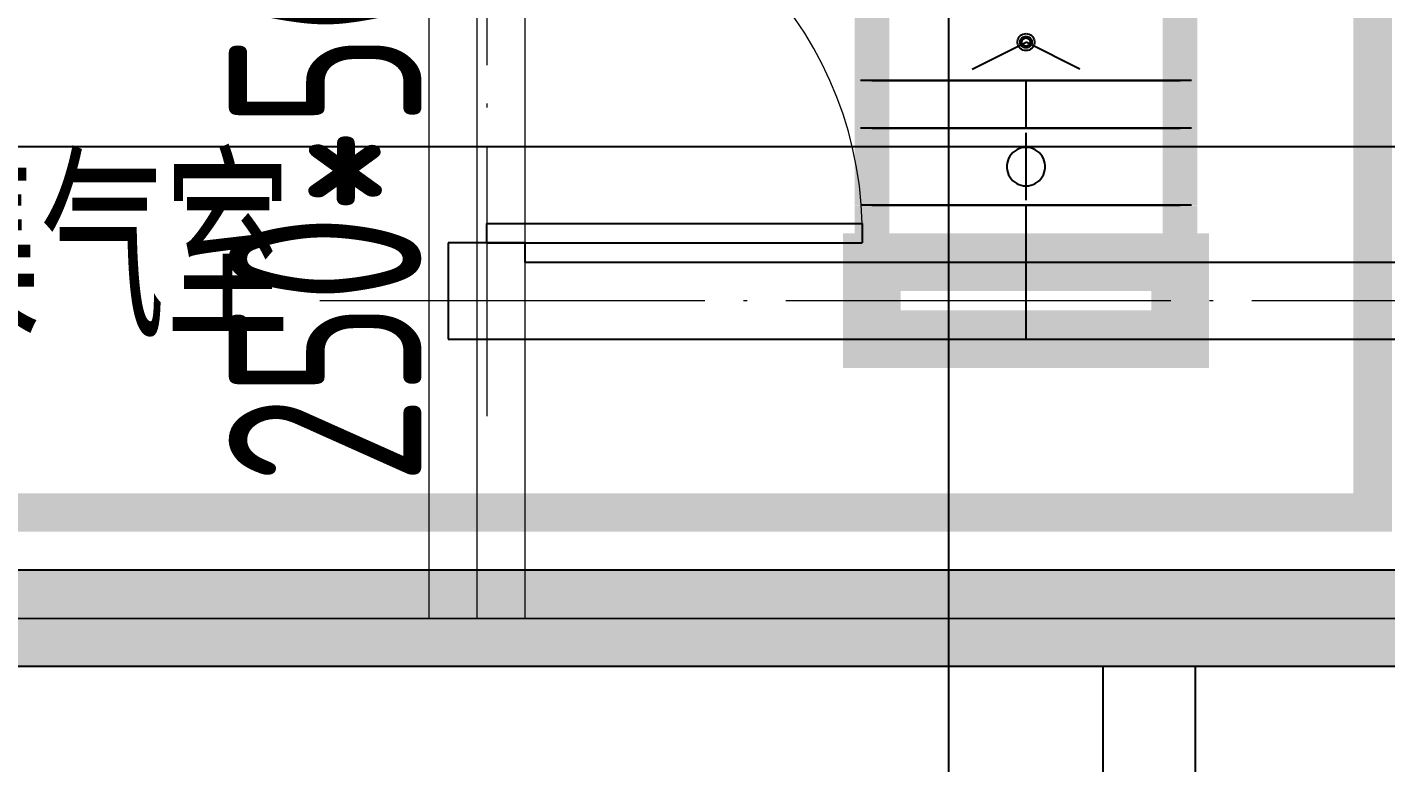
# Model space of a CAD drawing. Extents: x 369444 to 684549, y -549309 to 575337.
# Drawn here: x 424381 to 427909, y 402557 to 404467 of the extents above; entities that cross this region are included whole.
import ezdxf

# ---------------------------------------------------------------- set-up
doc = ezdxf.new("R2010")
doc.units = 0
doc.header["$LTSCALE"] = 1000
doc.header["$MEASUREMENT"] = 0
for name, pattern in [('CENTER2', [1.125, 0.75, -0.125, 0.125, -0.125]), ('DASH', [0.35, 0.25, -0.1]), ('DOTE', [2.42, 2, -0.2, 0.02, -0.2])]:
    doc.linetypes.add(name, pattern=pattern)
for name, color, linetype, lineweight, true_color in [('-1-0-1', 7, 'Continuous', 0, 0xc0c0c0), ('-1-1-2', 7, 'Continuous', 0, 0xc0c0c0), ('-2-0-1', 1, 'Continuous', 0, 0xff0000), ('-2-1-2', 9, 'Continuous', 0, 0x808080), ('1-6-1', 7, 'Continuous', 0, 0x55ff55), ('1-6-2', 7, 'Continuous', 0, 0x55ff55), ('12-6-1', 4, 'Continuous', 0, 0x00ffff), ('12-6-2', 4, 'Continuous', 0, 0x00ffff), ('12-6-5', 4, 'Continuous', 0, 0x00ffff)]:
    doc.layers.add(name, color=color, linetype=linetype, lineweight=lineweight, true_color=true_color)
for name, color, linetype in [('DOTE', 1, 'Continuous'), ('DUCT-排烟中心线', 5, 'CENTER2'), ('DUCT-排烟法兰', 4, 'Continuous'), ('DUCT-排烟管', 2, 'Continuous'), ('DUCT-排烟管端线', 4, 'Continuous'), ('DUCT-排烟阀门', 7, 'Continuous'), ('PUB_HATCH', 8, 'Continuous'), ('WALL', 9, 'Continuous'), ('WINDOW', 4, 'Continuous'), ('防火分区线', 7, 'Continuous'), ('颜洞口', 1, 'Continuous'), ('风管标注', 3, 'Continuous')]:
    doc.layers.add(name, color=color, linetype=linetype)
doc.layers.add('DOTE2', color=122, linetype='DOTE', lineweight=9)
doc.styles.add('_TCH_DIM', font='SIMPLEX', dxfattribs={"bigfont": 'GBCBIG'})
doc.styles.add('yjkcad', font='yjkeng.shx', dxfattribs={"width": 0.7, "height": 250, "bigfont": 'yjkchn.shx'})

# ---------------------------------------------------------------- blocks, each defined once
blk = doc.blocks.new('$DorLib2D$00000001')
for p, q in [((0.45, 0.975), (0.5, 0.975)), ((0.45, 0), (0.45, 0.975)), ((0.5, 0), (0.5, 0.975)), ((0.5, 0), (0.45, 0))]:
    blk.add_line(p, q)
at = {"lineweight": 13}
blk.add_arc((0.475, 0), 0.975, 91.4693, 180, dxfattribs=at)
blk = doc.blocks.new('22#loudixiayicengjksdf')
at = {"layer": 'WALL'}
h = blk.add_hatch(color=0, dxfattribs=at)
h.dxf.hatch_style = 1
h.paths.add_polyline_path([(-183057.3, -69118.8), (-183057.3, -68618.8), (-183557.3, -68618.8), (-183557.3, -69118.8)], flags=17)
h.paths.add_polyline_path([(-170857.3, -69118.8), (-170857.3, -68618.8), (-171407.3, -68618.8), (-171407.3, -69118.8)], flags=17)
h.paths.add_polyline_path([(-171407.3, -70818.8), (-171157.3, -70818.8), (-171157.3, -70418.8), (-171557.3, -70418.8), (-171557.3, -70818.8)], flags=17)
h.paths.add_polyline_path([(-183507.3, -70818.8), (-183357.3, -70818.8), (-183357.3, -70418.8), (-183757.3, -70418.8), (-183757.3, -70818.8)], flags=17)
h.paths.add_polyline_path([(-168657.3, -64218.8), (-170857.3, -64218.8), (-170857.3, -66418.8), (-170307.3, -66418.8), (-170307.3, -66618.8), (-171107.3, -66618.8), (-171107.3, -63968.8), (-168457.3, -63968.8), (-168457.3, -66618.8), (-169207.3, -66618.8), (-169207.3, -66418.8), (-168657.3, -66418.8)])
h.paths.add_polyline_path([(-179257.3, -73468.8), (-179807.3, -73468.8), (-179807.3, -73218.8), (-179257.3, -73218.8), (-178857.3, -73218.8), (-178857.3, -73468.8), (-179007.3, -73468.8), (-179007.3, -76368.8), (-180757.3, -76368.8), (-180757.3, -76118.8), (-179257.3, -76118.8)])
h.paths.add_polyline_path([(-165957.3, -64218.8), (-166607.3, -64218.8), (-166607.3, -63968.8), (-165707.3, -63968.8), (-165707.3, -65768.8), (-165957.3, -65768.8)])
h.paths.add_polyline_path([(-188307.3, -64018.8), (-188957.3, -64018.8), (-188957.3, -65568.8), (-189207.3, -65568.8), (-189207.3, -63768.8), (-188307.3, -63768.8)])
h.paths.add_polyline_path([(-173307.3, -80968.8), (-174157.3, -80968.8), (-174857.3, -80968.8), (-174857.3, -80718.8), (-174407.3, -80718.8), (-174407.3, -77518.8), (-174157.3, -77518.8), (-174157.3, -80718.8), (-173307.3, -80718.8)])
h.paths.add_polyline_path([(-180757.3, -80968.8), (-181607.3, -80968.8), (-181607.3, -80718.8), (-180757.3, -80718.8), (-180757.3, -77518.8), (-180507.3, -77518.8), (-180507.3, -80718.8), (-180057.3, -80718.8), (-180057.3, -80968.8)])
h.paths.add_polyline_path([(-175107.3, -73468.8), (-175657.3, -73468.8), (-175657.3, -76118.8), (-174157.3, -76118.8), (-174157.3, -76368.8), (-175907.3, -76368.8), (-175907.3, -73468.8), (-176057.3, -73468.8), (-176057.3, -73218.8), (-175657.3, -73218.8), (-175107.3, -73218.8)])
h.paths.add_polyline_path([(-159582.3, -72668.8), (-160057.3, -72668.8), (-160057.3, -74418.8), (-160307.3, -74418.8), (-160307.3, -72668.8), (-160407.3, -72668.8), (-160407.3, -72418.8), (-160057.3, -72418.8), (-159582.3, -72418.8)])
h.paths.add_polyline_path([(-163357.3, -80968.8), (-163657.3, -80968.8), (-164057.3, -80968.8), (-164057.3, -80718.8), (-163907.3, -80718.8), (-163907.3, -77118.8), (-163657.3, -77118.8), (-163657.3, -80718.8), (-163357.3, -80718.8)])
h.paths.add_polyline_path([(-166757.3, -80968.8), (-167782.3, -80968.8), (-168557.3, -80968.8), (-168557.3, -80718.8), (-167807.3, -80718.8), (-167807.3, -77018.8), (-167507.3, -77018.8), (-167507.3, -80718.8), (-166757.3, -80718.8)])
h.paths.add_polyline_path([(-191007.3, -75018.8), (-191007.3, -75818.8), (-193107.3, -75818.8), (-193107.3, -75568.8), (-191257.3, -75568.8), (-191257.3, -75018.8)])
h.paths.add_polyline_path([(-183307.3, -66418.8), (-184057.3, -66418.8), (-184057.3, -64018.8), (-186257.3, -64018.8), (-186257.3, -66218.8), (-185707.3, -66218.8), (-185707.3, -66418.8), (-186457.3, -66418.8), (-186457.3, -63768.8), (-183807.3, -63768.8), (-183807.3, -66168.8), (-183307.3, -66168.8)])
h.paths.add_polyline_path([(-171407.3, -73468.8), (-171857.3, -73468.8), (-171857.3, -73218.8), (-171157.3, -73218.8), (-171157.3, -76368.8), (-171407.3, -76368.8)])
h.paths.add_polyline_path([(-183057.3, -73468.8), (-183507.3, -73468.8), (-183507.3, -76368.8), (-183757.3, -76368.8), (-183757.3, -73218.8), (-183057.3, -73218.8)])
h.paths.add_polyline_path([(-187382.3, -80968.8), (-188157.3, -80968.8), (-188157.3, -80718.8), (-187407.3, -80718.8), (-187407.3, -77018.8), (-187107.3, -77018.8), (-187107.3, -80718.8), (-186357.3, -80718.8), (-186357.3, -80968.8)])
h.paths.add_polyline_path([(-191257.3, -80968.8), (-191557.3, -80968.8), (-191557.3, -80718.8), (-191257.3, -80718.8), (-191257.3, -77118.8), (-191007.3, -77118.8), (-191007.3, -80718.8), (-190857.3, -80718.8), (-190857.3, -80968.8)])
h.paths.add_polyline_path([(-194857.3, -72668.8), (-195332.3, -72668.8), (-195332.3, -72418.8), (-194857.3, -72418.8), (-194507.3, -72418.8), (-194507.3, -72668.8), (-194607.3, -72668.8), (-194607.3, -74418.8), (-194857.3, -74418.8)])
h.paths.add_polyline_path([(-157057.3, -81968.8), (-157607.3, -81968.8), (-157607.3, -81718.8), (-157357.3, -81718.8), (-157357.3, -77268.8), (-157057.3, -77268.8)])
h.paths.add_polyline_path([(-197307.3, -81968.8), (-197857.3, -81968.8), (-197857.3, -77268.8), (-197557.3, -77268.8), (-197557.3, -81718.8), (-197307.3, -81718.8)])
h.paths.add_polyline_path([(-165557.3, -72668.8), (-165957.3, -72668.8), (-165957.3, -69118.8), (-166357.3, -69118.8), (-166357.3, -68918.8), (-165707.3, -68918.8), (-165707.3, -72418.8), (-165557.3, -72418.8)])
h.paths.add_polyline_path([(-188957.3, -72668.8), (-189357.3, -72668.8), (-189357.3, -72418.8), (-189207.3, -72418.8), (-189207.3, -68918.8), (-188507.3, -68918.8), (-188507.3, -69118.8), (-188957.3, -69118.8)])
h.paths.add_polyline_path([(-160857.3, -80968.8), (-161557.3, -80968.8), (-161557.3, -80718.8), (-160857.3, -80718.8), (-160857.3, -77818.8), (-160607.3, -77818.8), (-160607.3, -80718.8), (-160607.3, -81718.8), (-160007.3, -81718.8), (-160007.3, -81968.8), (-160857.3, -81968.8)])
h.paths.add_polyline_path([(-187107.3, -71318.8), (-187107.3, -74818.8), (-187407.3, -74818.8), (-187407.3, -71318.8)])
h.paths.add_polyline_path([(-193357.3, -80968.8), (-194057.3, -80968.8), (-194057.3, -81968.8), (-194907.3, -81968.8), (-194907.3, -81718.8), (-194307.3, -81718.8), (-194307.3, -80718.8), (-194307.3, -77818.8), (-194057.3, -77818.8), (-194057.3, -80718.8), (-193357.3, -80718.8)])
h.paths.add_polyline_path([(-167507.3, -71318.8), (-167507.3, -74818.8), (-167807.3, -74818.8), (-167807.3, -71318.8)])
h.paths.add_polyline_path([(-171157.3, -80968.8), (-171507.3, -80968.8), (-171507.3, -80718.8), (-171407.3, -80718.8), (-171407.3, -77518.8), (-171157.3, -77518.8), (-171157.3, -80718.8), (-170957.3, -80718.8), (-170957.3, -80968.8)])
h.paths.add_polyline_path([(-183407.3, -80968.8), (-183757.3, -80968.8), (-183957.3, -80968.8), (-183957.3, -80718.8), (-183757.3, -80718.8), (-183757.3, -77518.8), (-183507.3, -77518.8), (-183507.3, -80718.8), (-183407.3, -80718.8)])
h.paths.add_polyline_path([(-157057.3, -75818.8), (-157757.3, -75818.8), (-157757.3, -75568.8), (-157357.3, -75568.8), (-157357.3, -72668.8), (-157732.3, -72668.8), (-157732.3, -72418.8), (-157057.3, -72418.8)])
h.paths.add_polyline_path([(-197157.3, -75818.8), (-197857.3, -75818.8), (-197857.3, -72418.8), (-197182.3, -72418.8), (-197182.3, -72668.8), (-197557.3, -72668.8), (-197557.3, -75568.8), (-197157.3, -75568.8)])
h.paths.add_polyline_path([(-163907.3, -72668.8), (-163957.3, -72668.8), (-163957.3, -72418.8), (-163657.3, -72418.8), (-163257.3, -72418.8), (-163257.3, -72668.8), (-163657.3, -72668.8), (-163657.3, -73518.8), (-163907.3, -73518.8)])
h.paths.add_polyline_path([(-190957.3, -72668.8), (-191007.3, -72668.8), (-191007.3, -73518.8), (-191257.3, -73518.8), (-191257.3, -72668.8), (-191657.3, -72668.8), (-191657.3, -72418.8), (-191257.3, -72418.8), (-190957.3, -72418.8)])
h.paths.add_polyline_path([(-161807.3, -75818.8), (-163907.3, -75818.8), (-163907.3, -75018.8), (-163657.3, -75018.8), (-163657.3, -75568.8), (-161807.3, -75568.8)])
edge = h.paths.add_edge_path()
edge.add_line((-183557.3, -66418.8), (-183557.3, -66518.8))
edge.add_line((-183557.3, -66518.8), (-183307.3, -66518.8))
edge.add_line((-183307.3, -66518.8), (-183307.3, -66418.8))
edge.add_line((-183507.3, -70818.8), (-183507.3, -71568.8))
edge.add_line((-183507.3, -71568.8), (-185557.3, -71568.8))
edge.add_line((-185557.3, -71568.8), (-185557.3, -71318.8))
edge.add_line((-185557.3, -71318.8), (-183757.3, -71318.8))
edge.add_line((-183757.3, -71318.8), (-183757.3, -70818.8))
edge.add_line((-171157.3, -70818.8), (-171157.3, -71318.8))
edge.add_line((-171157.3, -71318.8), (-169357.3, -71318.8))
edge.add_line((-169357.3, -71318.8), (-169357.3, -71568.8))
edge.add_line((-169357.3, -71568.8), (-171407.3, -71568.8))
edge.add_line((-171407.3, -71568.8), (-171407.3, -70818.8))
h.paths.add_polyline_path([(-171407.3, -71568.8), (-171157.3, -71568.8), (-171157.3, -70818.8), (-171407.3, -70818.8)], flags=16)
h.paths.add_polyline_path([(-171157.3, -71568.8), (-169357.3, -71568.8), (-169357.3, -71318.8), (-171157.3, -71318.8)], flags=16)
h.paths.add_polyline_path([(-183757.3, -71568.8), (-183507.3, -71568.8), (-183507.3, -70818.8), (-183757.3, -70818.8)], flags=16)
h.paths.add_polyline_path([(-185557.3, -71568.8), (-183757.3, -71568.8), (-183757.3, -71318.8), (-185557.3, -71318.8)], flags=16)
blk = doc.blocks.new('N-风管')
at = {"layer": 'DUCT-排烟中心线', "color": 0}
for p, q in [((38489262930.664352, 3905498678.512966), (38489262930.664352, 3905498801.515125)), ((38489262930.664352, 3905498678.512965), (38489262930.664352, 3905498801.515125)), ((38489262930.664352, 3905498130.37163), (38489262930.664352, 3905498478.112966))]:
    blk.add_line(p, q, dxfattribs=at)
at = {"layer": 'DUCT-排烟法兰', "color": 0}
for p, q in [((38489263360.664352, 3905498801.615125), (38489262500.664352, 3905498801.615125)), ((38489263360.664352, 3905498801.615125), (38489262500.664352, 3905498801.615125)), ((38489263360.664352, 3905498801.615125), (38489262500.664352, 3905498801.615125)), ((38489263360.664352, 3905498678.412966), (38489262500.664352, 3905498678.412966)), ((38489263360.664352, 3905498678.412966), (38489262500.664352, 3905498678.412966)), ((38489263360.664352, 3905498678.412965), (38489262500.664352, 3905498678.412965)), ((38489263360.664352, 3905498478.212965), (38489262500.664352, 3905498478.212965)), ((38489263360.664352, 3905498478.212965), (38489262500.664352, 3905498478.212965)), ((38489263360.664352, 3905498478.212965), (38489262500.664352, 3905498478.212965))]:
    blk.add_line(p, q, dxfattribs=at)
at = {"layer": 'DUCT-排烟管', "color": 0, "const_width": 90}
for points in [[(38489262530.664352, 3905498801.715125), (38489262530.664352, 3905499001.715125)], [(38489263330.664352, 3905499001.715125), (38489263330.664352, 3905498801.715125)], [(38489262530.664352, 3905498801.515125), (38489262530.664352, 3905498678.512966)], [(38489262530.664352, 3905498801.515125), (38489262530.664352, 3905498678.512965)], [(38489263330.664352, 3905498678.512966), (38489263330.664352, 3905498801.515125)], [(38489263330.664352, 3905498678.512965), (38489263330.664352, 3905498801.515125)], [(38489262530.664352, 3905498478.312965), (38489262530.664352, 3905498678.312965)], [(38489263330.664352, 3905498678.312965), (38489263330.664352, 3905498478.312965)], [(38489262530.664352, 3905498478.112966), (38489262530.664352, 3905498130.37163)], [(38489263330.664352, 3905498130.37163), (38489263330.664352, 3905498478.112966)]]:
    blk.add_lwpolyline(points, dxfattribs=at)
at = {"layer": 'DUCT-排烟管端线', "color": 0}
for p, q in [((38489262530.664352, 3905498801.715125), (38489263330.664352, 3905498801.715125)), ((38489263330.664352, 3905498801.515125), (38489262530.664352, 3905498801.515125)), ((38489263330.664352, 3905498801.515125), (38489262530.664352, 3905498801.515125)), ((38489262530.664352, 3905498678.512966), (38489263330.664352, 3905498678.512966)), ((38489262530.664352, 3905498678.512965), (38489263330.664352, 3905498678.512965)), ((38489262530.664352, 3905498678.312965), (38489263330.664352, 3905498678.312965)), ((38489262530.664352, 3905498478.312965), (38489263330.664352, 3905498478.312965)), ((38489263330.664352, 3905498478.112966), (38489262530.664352, 3905498478.112966)), ((38489262530.664352, 3905498130.37163), (38489263330.664352, 3905498130.37163))]:
    blk.add_line(p, q, dxfattribs=at)
at = {"layer": 'DUCT-排烟阀门', "color": 0}
for p, q in [((38489262909.352013, 3905498907.778995), (38489262910.829132, 3905498911.591879)), ((38489262910.829132, 3905498911.591879), (38489262912.981712, 3905498915.068423)), ((38489262912.981712, 3905498915.068423), (38489262915.736458, 3905498918.090236)), ((38489262915.736458, 3905498918.090236), (38489262918.99955, 3905498920.554415)), ((38489262916.800468, 3905498907.457727), (38489262918.187187, 3905498910.052094)), ((38489262918.187187, 3905498910.052094), (38489262920.053398, 3905498912.326077)), ((38489262918.99955, 3905498920.554415), (38489262922.659882, 3905498922.377044)), ((38489262920.053398, 3905498912.326077), (38489262922.327377, 3905498914.192287)), ((38489262922.327377, 3905498914.192287), (38489262924.921753, 3905498915.579006)), ((38489262922.553436, 3905498908.743279), (38489262924.030098, 3905498910.151272)), ((38489262922.659882, 3905498922.377044), (38489262926.592789, 3905498923.496056)), ((38489262924.030098, 3905498910.151272), (38489262925.746536, 3905498911.254361)), ((38489262924.921753, 3905498915.579006), (38489262927.736794, 3905498916.432944)), ((38489262925.746536, 3905498911.254361), (38489262927.640717, 3905498912.012677)), ((38489262926.592789, 3905498923.496056), (38489262930.664352, 3905498923.873345)), ((38489262927.640717, 3905498912.012677), (38489262929.64418, 3905498912.398813)), ((38489262927.736794, 3905498916.432944), (38489262930.664352, 3905498916.721285)), ((38489262929.64418, 3905498912.398813), (38489262931.684517, 3905498912.398812)), ((38489262930.664352, 3905498923.873345), (38489262934.735924, 3905498923.496062)), ((38489262930.664352, 3905498916.721285), (38489262933.591911, 3905498916.432947)), ((38489262931.684517, 3905498912.398812), (38489262933.687988, 3905498912.012676)), ((38489262933.591911, 3905498916.432947), (38489262936.40696, 3905498915.579012)), ((38489262933.687988, 3905498912.012676), (38489262935.582169, 3905498911.254358)), ((38489262934.735924, 3905498923.496062), (38489262938.668823, 3905498922.377056)), ((38489262935.582169, 3905498911.254358), (38489262937.298607, 3905498910.151268)), ((38489262936.40696, 3905498915.579012), (38489262939.001328, 3905498914.192295)), ((38489262937.298607, 3905498910.151268), (38489262938.775269, 3905498908.743275)), ((38489262938.668823, 3905498922.377056), (38489262942.329147, 3905498920.554431)), ((38489262939.001328, 3905498914.192295), (38489262941.275307, 3905498912.326087)), ((38489262941.275307, 3905498912.326087), (38489262943.141518, 3905498910.052107)), ((38489262942.329147, 3905498920.554431), (38489262945.592247, 3905498918.090258)), ((38489262943.141518, 3905498910.052107), (38489262944.528236, 3905498907.457741)), ((38489262945.592247, 3905498918.090258), (38489262948.346992, 3905498915.068449)), ((38489262948.346992, 3905498915.068449), (38489262950.499573, 3905498911.591908)), ((38489262950.499573, 3905498911.591908), (38489262951.976692, 3905498907.779025)), ((38489262790.664352, 3905498831.715125), (38489262930.664352, 3905498901.715125)), ((38489262908.600647, 3905498903.759612), (38489262909.352013, 3905498907.778995)), ((38489262908.600647, 3905498899.670607), (38489262908.600647, 3905498903.759612)), ((38489262909.352013, 3905498895.651225), (38489262908.600647, 3905498899.670607)), ((38489262910.829132, 3905498891.838342), (38489262909.352013, 3905498895.651225)), ((38489262912.981712, 3905498888.361802), (38489262910.829132, 3905498891.838342)), ((38489262915.736458, 3905498885.339993), (38489262912.981712, 3905498888.361802)), ((38489262915.658203, 3905498901.715117), (38489262915.946533, 3905498904.642674)), ((38489262915.946533, 3905498898.787561), (38489262915.658203, 3905498901.715117)), ((38489262918.99955, 3905498882.875819), (38489262915.736458, 3905498885.339993)), ((38489262915.946533, 3905498904.642674), (38489262916.800468, 3905498907.457727)), ((38489262916.800468, 3905498895.972509), (38489262915.946533, 3905498898.787561)), ((38489262918.187187, 3905498893.378143), (38489262916.800468, 3905498895.972509)), ((38489262920.053398, 3905498891.104163), (38489262918.187187, 3905498893.378143)), ((38489262922.659882, 3905498881.053195), (38489262918.99955, 3905498882.875819)), ((38489262919.944221, 3905498901.204465), (38489262920.041313, 3905498903.242491)), ((38489262920.234596, 3905498899.184896), (38489262919.944221, 3905498901.204465)), ((38489262920.041313, 3905498903.242491), (38489262920.522331, 3905498905.225314)), ((38489262922.327377, 3905498889.237955), (38489262920.053398, 3905498891.104163)), ((38489262920.901917, 3905498897.256775), (38489262920.234596, 3905498899.184896)), ((38489262920.522331, 3905498905.225314), (38489262921.369919, 3905498907.081269)), ((38489262921.922089, 3905498895.489791), (38489262920.901917, 3905498897.256775)), ((38489262921.369919, 3905498907.081269), (38489262922.553436, 3905498908.743279)), ((38489262923.258217, 3905498893.947807), (38489262921.922089, 3905498895.489791)), ((38489262924.921753, 3905498887.851238), (38489262922.327377, 3905498889.237955)), ((38489262926.592789, 3905498879.934188), (38489262922.659882, 3905498881.053195)), ((38489262924.862038, 3905498892.686554), (38489262923.258217, 3905498893.947807)), ((38489262926.675568, 3905498891.751617), (38489262924.862038, 3905498892.686554)), ((38489262927.736794, 3905498886.997303), (38489262924.921753, 3905498887.851238)), ((38489262930.664352, 3905498879.556905), (38489262926.592789, 3905498879.934188)), ((38489262928.633263, 3905498891.176788), (38489262926.675568, 3905498891.751617)), ((38489262930.664352, 3905498886.708965), (38489262927.736794, 3905498886.997303)), ((38489262930.664352, 3905498890.982841), (38489262928.633263, 3905498891.176788)), ((38489263070.664352, 3905498831.715125), (38489262930.664352, 3905498901.715125)), ((38489262932.69545, 3905498891.176787), (38489262930.664352, 3905498890.982841)), ((38489262933.591911, 3905498886.997306), (38489262930.664352, 3905498886.708965)), ((38489262934.735924, 3905498879.934194), (38489262930.664352, 3905498879.556905)), ((38489262934.653137, 3905498891.751616), (38489262932.69545, 3905498891.176787)), ((38489262936.40696, 3905498887.851244), (38489262933.591911, 3905498886.997306)), ((38489262936.466667, 3905498892.686552), (38489262934.653137, 3905498891.751616)), ((38489262938.668823, 3905498881.053206), (38489262934.735924, 3905498879.934194)), ((38489262939.001328, 3905498889.237963), (38489262936.40696, 3905498887.851244)), ((38489262938.07048, 3905498893.947804), (38489262936.466667, 3905498892.686552)), ((38489262939.406616, 3905498895.489788), (38489262938.07048, 3905498893.947804)), ((38489262942.329147, 3905498882.875835), (38489262938.668823, 3905498881.053206)), ((38489262938.775269, 3905498908.743275), (38489262939.958794, 3905498907.081265)), ((38489262941.275307, 3905498891.104173), (38489262939.001328, 3905498889.237963)), ((38489262940.426781, 3905498897.256771), (38489262939.406616, 3905498895.489788)), ((38489262939.958794, 3905498907.081265), (38489262940.806374, 3905498905.225309)), ((38489262941.094109, 3905498899.184891), (38489262940.426781, 3905498897.256771)), ((38489262940.806374, 3905498905.225309), (38489262941.287399, 3905498903.242486)), ((38489262941.384483, 3905498901.20446), (38489262941.094109, 3905498899.184891)), ((38489262943.141518, 3905498893.378156), (38489262941.275307, 3905498891.104173)), ((38489262941.287399, 3905498903.242486), (38489262941.384483, 3905498901.20446)), ((38489262945.592247, 3905498885.340014), (38489262942.329147, 3905498882.875835)), ((38489262944.528236, 3905498895.972523), (38489262943.141518, 3905498893.378156)), ((38489262944.528236, 3905498907.457741), (38489262945.382172, 3905498904.642689)), ((38489262945.382172, 3905498898.787576), (38489262944.528236, 3905498895.972523)), ((38489262945.382172, 3905498904.642689), (38489262945.670509, 3905498901.715133)), ((38489262945.670509, 3905498901.715133), (38489262945.382172, 3905498898.787576)), ((38489262948.346992, 3905498888.361827), (38489262945.592247, 3905498885.340014)), ((38489262950.499573, 3905498891.838371), (38489262948.346992, 3905498888.361827)), ((38489262951.976692, 3905498895.651256), (38489262950.499573, 3905498891.838371)), ((38489262951.976692, 3905498907.779025), (38489262952.72805, 3905498903.759644)), ((38489262952.72805, 3905498899.670639), (38489262951.976692, 3905498895.651256)), ((38489262952.72805, 3905498903.759644), (38489262952.72805, 3905498899.670639)), ((38489262930.664352, 3905498490.812965), (38489262930.664352, 3905498665.812965)), ((38489262918.229858, 3905498626.742124), (38489262912.258133, 3905498624.80179)), ((38489262924.39769, 3905498627.918701), (38489262918.229858, 3905498626.742124)), ((38489262930.664352, 3905498628.312965), (38489262924.39769, 3905498627.918701)), ((38489262936.931023, 3905498627.9187), (38489262930.664352, 3905498628.312965)), ((38489262943.098846, 3905498626.742124), (38489262936.931023, 3905498627.9187)), ((38489262949.07058, 3905498624.80179), (38489262943.098846, 3905498626.742124)), ((38489262883.111526, 3905498593.763815), (38489262881.549988, 3905498587.682031)), ((38489262885.422997, 3905498599.60193), (38489262883.111526, 3905498593.763815)), ((38489262888.44796, 3905498605.104305), (38489262885.422997, 3905498599.60193)), ((38489262892.138687, 3905498610.184165), (38489262888.44796, 3905498605.104305)), ((38489262896.436996, 3905498614.761397), (38489262892.138687, 3905498610.184165)), ((38489262901.275093, 3905498618.763815), (38489262896.436996, 3905498614.761397)), ((38489262906.576668, 3905498622.1283), (38489262901.275093, 3905498618.763815)), ((38489262912.258133, 3905498624.80179), (38489262906.576668, 3905498622.1283)), ((38489262954.752037, 3905498622.128299), (38489262949.07058, 3905498624.80179)), ((38489262960.053612, 3905498618.763815), (38489262954.752037, 3905498622.128299)), ((38489262964.891708, 3905498614.761397), (38489262960.053612, 3905498618.763815)), ((38489262969.190018, 3905498610.184165), (38489262964.891708, 3905498614.761397)), ((38489262972.880737, 3905498605.104305), (38489262969.190018, 3905498610.184165)), ((38489262975.905708, 3905498599.60193), (38489262972.880737, 3905498605.104305)), ((38489262978.217178, 3905498593.763815), (38489262975.905708, 3905498599.60193)), ((38489262979.778717, 3905498587.682031), (38489262978.217178, 3905498593.763815)), ((38489262881.549988, 3905498587.682031), (38489262880.763023, 3905498581.452492)), ((38489262880.763023, 3905498581.452492), (38489262880.763023, 3905498575.17344)), ((38489262880.763023, 3905498575.17344), (38489262881.549988, 3905498568.9439)), ((38489262881.549988, 3905498568.9439), (38489262883.111526, 3905498562.862116)), ((38489262883.111526, 3905498562.862116), (38489262885.422997, 3905498557.024001)), ((38489262885.422997, 3905498557.024001), (38489262888.44796, 3905498551.521626)), ((38489262972.880737, 3905498551.521626), (38489262975.905708, 3905498557.024001)), ((38489262975.905708, 3905498557.024001), (38489262978.217178, 3905498562.862115)), ((38489262978.217178, 3905498562.862115), (38489262979.778717, 3905498568.9439)), ((38489262980.565689, 3905498581.452491), (38489262979.778717, 3905498587.682031)), ((38489262979.778717, 3905498568.9439), (38489262980.565689, 3905498575.173439)), ((38489262980.565689, 3905498575.173439), (38489262980.565689, 3905498581.452491)), ((38489262888.44796, 3905498551.521626), (38489262892.138687, 3905498546.441766)), ((38489262892.138687, 3905498546.441766), (38489262896.436996, 3905498541.864534)), ((38489262896.436996, 3905498541.864534), (38489262901.275093, 3905498537.862116)), ((38489262901.275093, 3905498537.862116), (38489262906.576668, 3905498534.497632)), ((38489262906.576668, 3905498534.497632), (38489262912.258133, 3905498531.824141)), ((38489262912.258133, 3905498531.824141), (38489262918.229858, 3905498529.883807)), ((38489262918.229858, 3905498529.883807), (38489262924.39769, 3905498528.707231)), ((38489262924.39769, 3905498528.707231), (38489262930.664352, 3905498528.312965)), ((38489262930.664352, 3905498528.312965), (38489262936.931023, 3905498528.70723)), ((38489262936.931023, 3905498528.70723), (38489262943.098846, 3905498529.883807)), ((38489262943.098846, 3905498529.883807), (38489262949.07058, 3905498531.824141)), ((38489262949.07058, 3905498531.824141), (38489262954.752037, 3905498534.497631)), ((38489262954.752037, 3905498534.497631), (38489262960.053612, 3905498537.862115)), ((38489262960.053612, 3905498537.862115), (38489262964.891708, 3905498541.864534)), ((38489262964.891708, 3905498541.864534), (38489262969.190018, 3905498546.441766)), ((38489262969.190018, 3905498546.441766), (38489262972.880737, 3905498551.521626))]:
    blk.add_line(p, q, dxfattribs=at)
at = {"layer": '颜洞口', "color": 0, "const_width": 150}
blk.add_lwpolyline([(38489262530.664352, 3905498130.37163), (38489263330.664352, 3905498130.37163), (38489263330.664352, 3905498330.37163), (38489262530.664352, 3905498330.37163)], close=True, dxfattribs=at)

msp = doc.modelspace()

# ---------------------------------------------------------------- hatches: boundary and pattern name
at = {"layer": 'PUB_HATCH'}
for points in [[(427294.8, 402807), (427294.8, 403057), (423824.6, 403057), (423774.6, 402927), (423824.6, 402807)], [(428224.6, 402927), (428174.6, 403057), (427294.8, 403057), (427294.8, 402807), (428174.6, 402807)]]:
    msp.add_hatch(color=256, dxfattribs=at).paths.add_polyline_path(points)

# ---------------------------------------------------------------- linework, layer by layer
at = {"layer": '-1-0-1', "color": 0}
msp.add_point((425549.4, 402931.9, -3600), dxfattribs=at)
at = {"layer": '-1-1-2', "color": 0}
msp.add_line((425549.4, 402931.9, -3600), (425549.4, 402931.9), dxfattribs=at)
at = {"layer": '-2-0-1', "color": 0}
for p, q in [((425549.4, 402931.9, -3600), (425549.4, 405256.9, -3600)), ((423674.3, 402931.9, -3600), (425549.4, 402931.9, -3600)), ((425549.4, 402931.9, -3600), (428299.4, 402931.9, -3600))]:
    msp.add_line(p, q, dxfattribs=at)
at = {"layer": '-2-1-2', "color": 0}
for p, q in [((425549.4, 402931.9), (425549.4, 405256.9)), ((423674.3, 402931.9), (425549.4, 402931.9)), ((425549.4, 402931.9), (428299.4, 402931.9))]:
    msp.add_line(p, q, dxfattribs=at)
at = {"layer": '1-6-1', "color": 0}
for p, q in [((425549.4, 403056.9, -3600), (423824.3, 403056.9, -3600)), ((423824.3, 403056.9), (425549.4, 403056.9)), ((425549.4, 403056.9, -3600), (425549.4, 403056.9)), ((428174.4, 403056.9, -3600), (425549.4, 403056.9, -3600)), ((425549.4, 403056.9), (428174.4, 403056.9)), ((425549.4, 403056.9), (425549.4, 403056.9, -3600)), ((425549.4, 402806.9), (423824.3, 402806.9)), ((423824.3, 402806.9, -3600), (425549.4, 402806.9, -3600)), ((425549.4, 402806.9), (425549.4, 402806.9, -3600)), ((428174.4, 402806.9), (425549.4, 402806.9)), ((425549.4, 402806.9, -3600), (428174.4, 402806.9, -3600)), ((425549.4, 402806.9, -3600), (425549.4, 402806.9))]:
    msp.add_line(p, q, dxfattribs=at)
at = {"layer": '1-6-2', "color": 0}
for p, q in [((425549.4, 402931.9), (423674.3, 402931.9)), ((423674.3, 402931.9, -3600), (425549.4, 402931.9, -3600)), ((425549.4, 402931.9), (425549.4, 402931.9, -3600)), ((428299.4, 402931.9), (425549.4, 402931.9)), ((425549.4, 402931.9, -3600), (428299.4, 402931.9, -3600)), ((425549.4, 402931.9, -3600), (425549.4, 402931.9))]:
    msp.add_line(p, q, dxfattribs=at)
at = {"layer": '12-6-1', "color": 0}
for p, q in [((425424.4, 402931.9), (425424.4, 405256.9)), ((425424.4, 402931.9, -500), (425424.4, 405256.9, -500)), ((425674.4, 402931.9), (425674.4, 405256.9)), ((425674.4, 402931.9, -500), (425674.4, 405256.9, -500)), ((425424.4, 402931.9), (425674.4, 402931.9)), ((425424.4, 402931.9, -500), (425424.4, 402931.9)), ((425674.4, 402931.9, -500), (425424.4, 402931.9, -500)), ((425674.4, 402931.9), (425674.4, 402931.9, -500))]:
    msp.add_line(p, q, dxfattribs=at)
at = {"layer": '12-6-2', "color": 0}
msp.add_line((425549.4, 402931.9), (425549.4, 405256.9), dxfattribs=at)
at = {"layer": 'DOTE', "color": 8}
msp.add_line((426774.5, 261807), (426774.5, 476704.8), dxfattribs=at)
at = {"layer": 'DOTE', "color": 8, "lineweight": -2}
msp.add_line((377844.4, 404157), (624570.9, 404157), dxfattribs=at)
at = {"layer": 'DOTE2', "linetype": 'DOTE', "ltscale": 0.5}
for points in [[(425574.5, 407788.7), (425574.5, 403457)], [(425140.8, 403757), (428503.9, 403757)]]:
    msp.add_lwpolyline(points, dxfattribs=at)
at = {"layer": 'WALL'}
for p, q in [((425674.5, 403907), (425474.5, 403907)), ((425474.5, 403907), (425474.5, 403657)), ((425674.5, 403857), (425674.5, 403907)), ((425674.5, 403857), (428174.5, 403857)), ((425474.5, 403657), (428174.5, 403657)), ((428174.5, 403057), (423674.5, 403057)), ((427294.8, 403057), (423824.6, 403057)), ((428174.6, 403057), (427294.8, 403057)), ((428424.5, 402807), (423674.5, 402807)), ((427294.8, 402807), (423824.6, 402807)), ((427174.8, 400207), (427174.8, 402807)), ((428174.6, 402807), (427294.8, 402807)), ((427414.8, 399967), (427414.8, 402807))]:
    msp.add_line(p, q, dxfattribs=at)
at = {"layer": '防火分区线', "color": 130, "linetype": 'DASH', "ltscale": 8, "const_width": 100}
msp.add_lwpolyline([(479124.6, 425457), (466374.6, 425457), (466374.6, 422643), (418574.5, 422607.2), (418574.5, 409642.7), (424074.5, 409642.8), (424074.5, 403207), (427874.5, 403207), (427874.5, 407242.7), (433174.5, 407242.7), (433174.5, 397556.9), (439824.5, 397556.9), (439824.5, 401356.9), (435224.6, 401356.9), (435224.6, 404607), (439874.5, 404607), (439874.5, 406906.9), (491824.6, 406906.9)], dxfattribs=at)
at = {"layer": '防火分区线', "color": 5, "linetype": 'DASH', "ltscale": 8, "const_width": 100}
msp.add_lwpolyline([(491824.5, 406906.7), (439874.5, 406906.7), (439874.5, 404606.8), (435224.5, 404606.7), (435224.6, 401356.7), (439824.5, 401356.7), (439824.5, 397556.7), (433174.5, 397556.7), (433174.5, 407242.6), (427874.5, 407242.6), (427874.5, 403207), (424074.5, 403207), (424074.5, 409706.9), (418174.5, 409706.7)], dxfattribs=at)

# ---------------------------------------------------------------- block references
at = {"layer": 'WALL', "color": 8}
msp.add_blockref('22#loudixiayicengjksdf', (589531.8, 473425.8, -14), dxfattribs=at)
at = {"layer": 'WINDOW', "xscale": 1000, "yscale": 1000, "zscale": -1000, "rotation": 270}
msp.add_blockref('$DorLib2D$00000001', (425574.5, 404407), dxfattribs=at)
at = {"layer": '风管标注', "color": 8}
msp.add_blockref('N-风管', (-38488835956.2, -3905094473.4), dxfattribs=at)

# ---------------------------------------------------------------- texts
at = {"color": 2, "style": '_TCH_DIM'}
msp.add_text('集气室', height=450, rotation=0, dxfattribs=at).set_placement((424091.6, 403662.7, 0))
at = {"layer": '12-6-5', "color": 0, "insert": (425404.4, 404094.4), "char_height": 500, "attachment_point": 8, "rotation": 90, "style": 'yjkcad'}
msp.add_mtext('250*500', dxfattribs=at)

doc.saveas('drawing.dxf')
